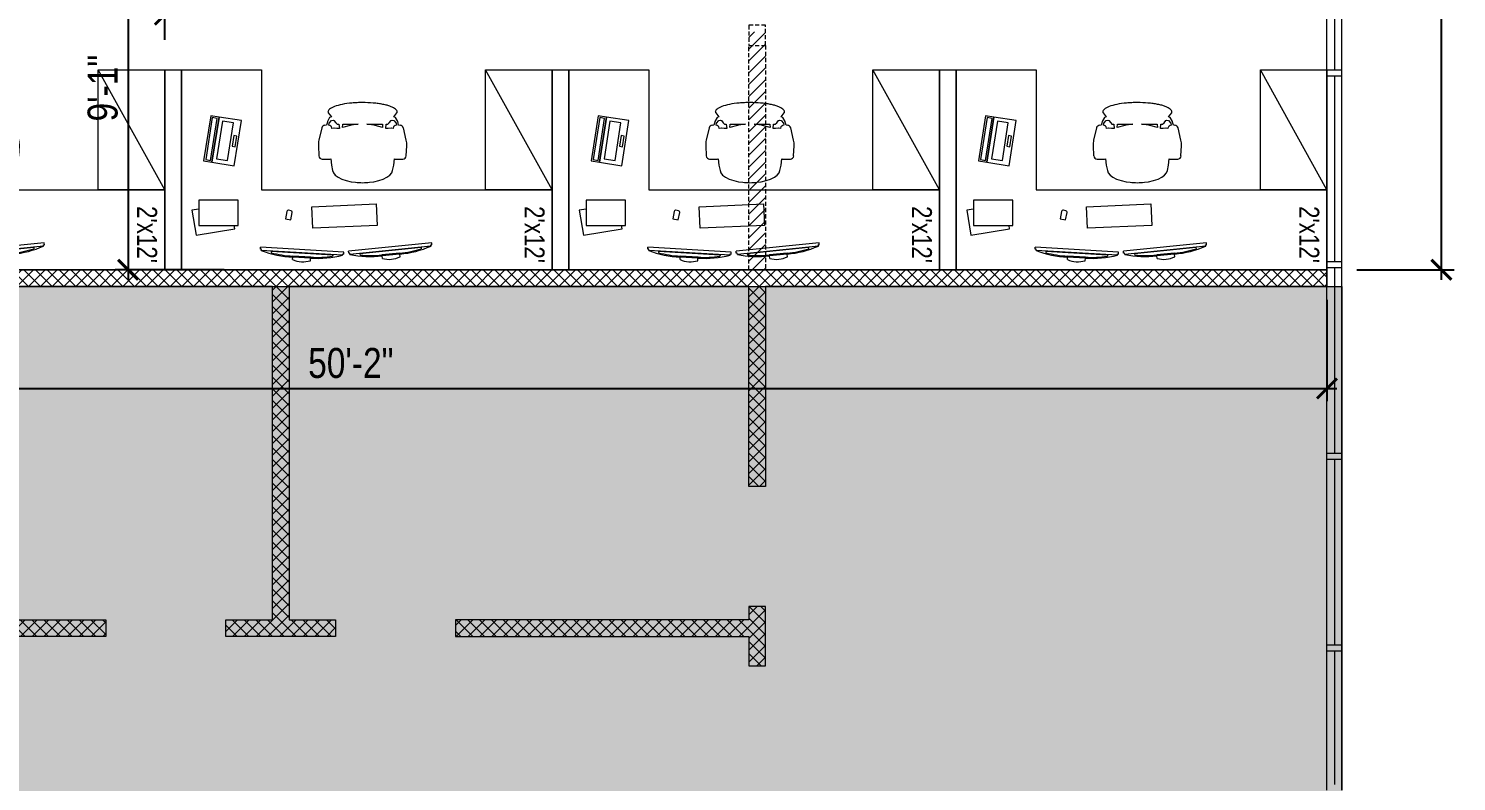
# Model space of a CAD drawing. Header units: inches. Extents: x 2034 to 5296, y 527 to 1995.
# Drawn here: x 4867.8 to 5296.3, y 1134.9 to 1360.8 of the extents above; entities that cross this region are included whole.
import ezdxf

# ---------------------------------------------------------------- set-up
doc = ezdxf.new("R2010")
doc.units = ezdxf.units.IN
doc.header["$LTSCALE"] = 5
doc.header["$MEASUREMENT"] = 0
doc.linetypes.add('HIDDEN', pattern=[0.375, 0.25, -0.125])
doc.layers.get('0').update_dxf_attribs({"linetype": 'CONTINUOUS', "lineweight": 5})
for name, color, linetype, lineweight in [('Annotations', 8, 'CONTINUOUS', 5), ('Drywalls', 7, 'CONTINUOUS', 20), ('Framing', 142, 'CONTINUOUS', 13), ('Hatches', 8, 'CONTINUOUS', 5), ('Viewed', 156, 'CONTINUOUS', 9)]:
    doc.layers.add(name, color=color, linetype=linetype, lineweight=lineweight)
doc.layers.add('Demolished', color=7, linetype='HIDDEN', lineweight=5, true_color=0xfa0000)
doc.layers.add('Zones', color=7, linetype='CONTINUOUS', lineweight=5, true_color=0xe3e3e3, transparency=0.7)
doc.styles.get("Standard").update_dxf_attribs({"font": 'arial.ttf', "width": 0.8})
doc.dimstyles.new('ARCH', dxfattribs={"dimscale": 96, "dimtxt": 0.09375, "dimasz": 0.0625, "dimexe": 0.04, "dimexo": 0.09375, "dimgap": 0.03125, "dimtad": 1, "dimdec": 5, "dimrnd": 0.0625, "dimzin": 3, "dimdsep": 46, "dimlunit": 4, "dimtxsty": 'Standard', "dimblk": 'OBLIQUE', "dimblk1": 'ARCHTICK', "dimblk2": 'ARCHTICK', "dimsah": 1, "dimcen": 0.03125, "dimdle": 0.03125, "dimclrd": 256, "dimclre": 256, "dimclrt": 256, "dimazin": 0, "dimtfac": 1, "dimtmove": 2, "dimatfit": 3, "dimldrblk": 'ARO14', "dimfxl": 0.3, "dimfxlon": 1, "dimfrac": 2, "dimarcsym": 0})
pattern_1 = [(45, (2400, 2e-13), (-1.767767, 1.767767), []), (135, (2400, 2e-13), (-1.767767, -1.767767), [])]

# ---------------------------------------------------------------- blocks, each defined once
blk = doc.blocks.new('_ArchTick')
at = {"const_width": 0.15}
blk.add_lwpolyline([(-0.5, -0.5), (0.5, 0.5)], dxfattribs=at)
blk = doc.blocks.new('*D111')
at = {"layer": 'Annotations', "lineweight": -2}
for p, q in [((4902.94, 1397.41), (4893.82, 1397.41)), ((4897.66, 1400.41), (4897.66, 1285.41)), ((4926.46, 1288.41), (4893.82, 1288.41))]:
    blk.add_line(p, q, dxfattribs=at)
at = {"layer": 'Annotations', "lineweight": -2, "xscale": 6, "yscale": 6, "zscale": 6}
for p, rotation in [((4897.66, 1397.41), 90), ((4897.66, 1288.41), 270)]:
    blk.add_blockref('_ArchTick', p, dxfattribs=dict(at, rotation=rotation))
at = {"layer": 'Annotations', "insert": (4890.06, 1342.91), "char_height": 9, "attachment_point": 5, "rotation": 90}
blk.add_mtext('9\'-1"', dxfattribs=at)
blk = doc.blocks.new('_Oblique')
at = {"lineweight": -2}
blk.add_line((-0.5, -0.5), (0.5, 0.5), dxfattribs=at)
blk = doc.blocks.new('ARO14')
blk.add_line((0, 0), (-1.021, 0))
at = {"const_width": 0.0625}
blk.add_lwpolyline([(-0.77, 0.468), (0, 0), (-0.77, -0.468)], dxfattribs=at)
blk = doc.blocks.new('*D115')
at = {"layer": 'Annotations', "lineweight": -2}
for p, q in [((5266.44, 1628.91), (5295.6, 1628.91)), ((5291.76, 1285.41), (5291.76, 1631.91)), ((5266.44, 1288.41), (5295.6, 1288.41))]:
    blk.add_line(p, q, dxfattribs=at)
at = {"layer": 'Annotations', "lineweight": -2, "xscale": 6, "yscale": 6, "zscale": 6}
for p, rotation in [((5291.76, 1628.91), 90), ((5291.76, 1288.41), 270)]:
    blk.add_blockref('_ArchTick', p, dxfattribs=dict(at, rotation=rotation))
at = {"layer": 'Annotations', "insert": (5282.87, 1463.08), "char_height": 9, "attachment_point": 5, "rotation": 90}
blk.add_mtext('28\'-4 1/2"', dxfattribs=at)
blk = doc.blocks.new('*D117')
at = {"layer": 'Annotations', "lineweight": -2}
for p, q in [((4655.44, 1279.41), (4655.44, 1248.95)), ((5257.44, 1279.41), (5257.44, 1248.95)), ((4652.44, 1252.79), (5260.44, 1252.79))]:
    blk.add_line(p, q, dxfattribs=at)
at = {"layer": 'Annotations', "lineweight": -2, "xscale": 6, "yscale": 6, "zscale": 6, "rotation": 180}
blk.add_blockref('_ArchTick', (4655.44, 1252.79), dxfattribs=at)
at = {"layer": 'Annotations', "lineweight": -2, "xscale": 6, "yscale": 6, "zscale": 6}
blk.add_blockref('_ArchTick', (5257.44, 1252.79), dxfattribs=at)
at = {"layer": 'Annotations', "insert": (4964.5, 1260.39), "char_height": 9, "attachment_point": 5}
blk.add_mtext('50\'-2"', dxfattribs=at)
blk = doc.blocks.new('herman miller')
at = {"color": 0, "linetype": 'ByBlock', "lineweight": -2}
for p, q in [((2242, 3404), (2149, 3382)), ((2363, 3404), (2285, 3408)), ((2387, 3326), (2387, 3379)), ((2066, 3309), (2035, 3333)), ((2071, 3322), (2066, 3309)), ((2101, 3339), (2071, 3322)), ((2090, 3296), (2092, 3309)), ((2092, 3289), (2090, 3296)), ((2092, 3309), (2113, 3327)), ((2111, 3275), (2092, 3289)), ((2113, 3343), (2101, 3339)), ((2120, 3264), (2111, 3275)), ((2129, 3346), (2113, 3343)), ((2113, 3327), (2129, 3329)), ((2130, 3358), (2129, 3346)), ((2154, 3304), (2151, 3291)), ((2151, 3291), (2151, 3288)), ((2151, 3288), (2154, 3267)), ((2154, 3267), (2155, 3254)), ((2433, 3309), (2384, 3314)), ((2475, 3300), (2433, 3309)), ((2493, 3293), (2475, 3300)), ((2510, 3279), (2493, 3293)), ((2526, 3257), (2510, 3279)), ((2121, 3251), (2120, 3264)), ((2155, 3248), (2121, 3251)), ((2121, 3223), (2147, 3224)), ((2122, 3104), (2121, 3223)), ((2129, 3157), (2122, 3104)), ((2130, 3166), (2129, 3157)), ((2147, 3224), (2130, 3166)), ((2155, 3254), (2155, 3248)), ((2540, 3229), (2526, 3257)), ((2551, 3195), (2540, 3229)), ((2560, 3157), (2551, 3195)), ((2564, 3125), (2560, 3157)), ((2121, 2920), (2122, 3038)), ((2122, 3038), (2129, 2985)), ((2129, 2985), (2130, 2976)), ((2130, 2976), (2147, 2918)), ((2540, 2913), (2551, 2947)), ((2551, 2947), (2560, 2985)), ((2560, 2985), (2564, 3017)), ((2035, 2810), (2066, 2833)), ((2066, 2833), (2071, 2820)), ((2090, 2846), (2092, 2853)), ((2092, 2833), (2090, 2846)), ((2092, 2853), (2111, 2868)), ((2113, 2816), (2092, 2833)), ((2111, 2868), (2120, 2878)), ((2120, 2878), (2121, 2891)), ((2147, 2918), (2121, 2920)), ((2121, 2891), (2155, 2895)), ((2154, 2875), (2151, 2854)), ((2151, 2854), (2151, 2851)), ((2151, 2851), (2154, 2838)), ((2155, 2888), (2154, 2875)), ((2155, 2895), (2155, 2888)), ((2384, 2828), (2433, 2833)), ((2433, 2833), (2475, 2843)), ((2475, 2843), (2493, 2849)), ((2493, 2849), (2510, 2863)), ((2510, 2863), (2526, 2885)), ((2526, 2885), (2540, 2913)), ((2071, 2820), (2101, 2803)), ((2101, 2803), (2113, 2800)), ((2129, 2813), (2113, 2816)), ((2113, 2800), (2129, 2796)), ((2129, 2796), (2130, 2784)), ((2149, 2760), (2242, 2738)), ((2285, 2734), (2363, 2738)), ((2387, 2764), (2387, 2816))]:
    blk.add_line(p, q, dxfattribs=at)
for centre, radius, start, end in [((2155, 3357), 25.4, 103.3925, 178.698), ((2277, 3256), 152, 87.0643, 103.3925), ((2362, 3379), 25.4, 0, 87.0643), ((2028, 3323), 11.4, 52.4809, 89.3775), ((2154, 3330), 25.4, 181.636, 262.725), ((2154, 3330), 25.4, 262.725, 269.798), ((2362, 3326), 25.4, 332.4862, 0), ((2135, 3071), 432, 352.8004, 7.1996), ((2154, 2812), 25.4, 97.275, 178.364), ((2154, 2812), 25.4, 90.202, 97.275), ((2028, 2819), 11.4, 270.6225, 307.5191), ((2155, 2785), 25.4, 181.302, 256.6075), ((2277, 2886), 152, 256.6075, 272.9357), ((2362, 2764), 25.4, 272.9357, 0), ((2362, 2816), 25.4, 0, 27.5138)]:
    blk.add_arc(centre, radius, start, end, dxfattribs=at)
blk.add_open_spline([(2028, 3335), (2025, 3335), (2017, 3333), (2006, 3323), (1996, 3307), (1986, 3285), (1977, 3258), (1970, 3227), (1964, 3191), (1958, 3140), (1956, 3085), (1957, 3030), (1961, 2976), (1969, 2913), (1986, 2854), (2002, 2822), (2017, 2810), (2025, 2807), (2028, 2807)], degree=3, knots=[0, 0, 0, 0, 0.05, 0.1, 0.15, 0.2, 0.25, 0.3, 0.35, 0.4, 0.5, 0.55, 0.6, 0.7, 0.8, 0.9, 0.95, 1, 1, 1, 1], dxfattribs=at)
blk = doc.blocks.new('monitor')
at = {"color": 0, "linetype": 'ByBlock', "lineweight": -2}
for p, q in [((-12.52, 0.6), (-12.52, 0)), ((-12.52, 0.6), (-12.52, 0)), ((-12.22, 0.6), (-12.52, 0.6)), ((-12.52, 0), (12.52, 0)), ((-12.22, 0.95), (12.22, 0.95)), ((-12.22, 0.95), (-12.22, 0.6)), ((-9.24, 1.1), (-9.24, 1.45)), ((-9.24, 1.1), (-9.24, 1.45)), ((-9.24, 1.1), (9.24, 1.1)), ((-2.68, 3.17), (-2.68, 2.38)), ((-2.68, 2.38), (2.68, 2.38)), ((-2.68, 2.09), (2.68, 2.09)), ((2.68, 3.17), (2.68, 2.38)), ((9.24, 1.1), (9.24, 1.45)), ((12.22, 0.95), (12.22, 0.6)), ((12.22, 0.6), (12.52, 0.6)), ((12.52, 0.6), (12.52, 0))]:
    blk.add_line(p, q, dxfattribs=at)
for centre, radius, start, end in [((-3.23, -26.48), 28.87, 88.9181, 108.1434), ((-3.23, -26.48), 28.58, 88.9181, 102.1432), ((0, -3.88), 7.54, 69.1704, 110.8296), ((3.23, -26.48), 28.87, 71.8566, 91.0819), ((3.23, -26.48), 28.58, 77.8568, 91.0819)]:
    blk.add_arc(centre, radius, start, end, dxfattribs=at)
blk = doc.blocks.new('office c')
at = {"color": 0, "linetype": 'ByBlock', "lineweight": -2}
blk.add_line((0, -24), (20, -60), dxfattribs=at)
for points in [[(87.25, -24), (0, -24), (0, 0), (111.25, 0), (111.25, -24), (111.25, -60), (87.25, -60)], [(52.83, -19.76), (52.55, -13.32), (71.88, -12.46), (72.17, -18.9)], [(94.28, -13.28), (94.28, -20.87), (106.07, -20.87), (106.07, -13.28)], [(0, -60), (0, -24), (20, -24), (20, -60)], [(95.41, -31.22), (93.27, -44.77), (99.97, -45.83), (102.11, -32.28)], [(97.41, -32.79), (95.63, -44.07), (98.93, -44.59), (100.71, -33.31)], [(102.11, -32.28), (99.97, -45.83), (102.47, -46.22), (104.61, -32.67)], [(102.51, -32.82), (100.52, -45.41), (102.01, -45.65), (104, -33.05)], [(95.16, -36.89), (94.64, -40.13), (95.56, -40.28), (96.08, -37.04)]]:
    blk.add_lwpolyline(points, close=True, dxfattribs=at)
blk.add_lwpolyline([(106.07, -18.2), (108.13, -17.86), (106.89, -10.38), (95.26, -12.31), (95.42, -13.28)], dxfattribs=at)
blk.add_lwpolyline([(79.66, -17.48), (80.1, -15.28), (78.45, -14.94), (78.01, -17.14, 0.414214), (78.37, -17.68), (79.12, -17.84, 0.414214)], format="xyb", close=True, dxfattribs=at)
at = {"layer": 'Zones'}
blk.add_line((111.25, 0), (111.25, -60), dxfattribs=at)
at = {"color": 0, "linetype": 'ByBlock', "lineweight": -2}
for p, rotation in [((48.64, -6.81), 5.844565877387316), ((75.05, -6.05), 356.6557298000283)]:
    blk.add_blockref('monitor', p, dxfattribs=dict(at, rotation=rotation))
at = {"color": 0, "linetype": 'ByBlock', "lineweight": -2, "xscale": 0.03937007874015748, "yscale": 0.03937007874015748, "zscale": 0.03937007874015748, "rotation": 89.99999999999993}
blk.add_blockref('herman miller', (177.83, -127.19), dxfattribs=at)
at = {"layer": 'Annotations', "insert": (2.32, -19.12), "char_height": 6, "width": 60.9989, "attachment_point": 1, "rotation": 90}
blk.add_mtext("{2'x12'}", dxfattribs=at)
blk = doc.blocks.new('*D100')
at = {"layer": 'Annotations', "lineweight": -2}
for p, q in [((4797.44, 1357.41), (4797.44, 1368.78)), ((4908.69, 1357.41), (4908.69, 1368.78)), ((4794.44, 1364.94), (4911.69, 1364.94))]:
    blk.add_line(p, q, dxfattribs=at)
at = {"layer": 'Annotations', "lineweight": -2, "xscale": 6, "yscale": 6, "zscale": 6, "rotation": 180}
blk.add_blockref('_ArchTick', (4797.44, 1364.94), dxfattribs=at)
at = {"layer": 'Annotations', "lineweight": -2, "xscale": 6, "yscale": 6, "zscale": 6}
blk.add_blockref('_ArchTick', (4908.69, 1364.94), dxfattribs=at)
at = {"layer": 'Annotations', "insert": (4853.07, 1372.6), "char_height": 9, "attachment_point": 5}
blk.add_mtext('9\'-3 1/4"', dxfattribs=at)

msp = doc.modelspace()

# ---------------------------------------------------------------- hatches: boundary and pattern name
at = {"layer": 'Demolished'}
h = msp.add_hatch(dxfattribs=at)
h.set_pattern_fill('ANSI31', color=256, scale=20, style=0)
h.set_pattern_definition([(45, (2400, 2e-13), (-1.767767, 1.767767), [])])
h.paths.add_polyline_path([(5088.943411, 1288.407518), (5088.943411, 1359.771479), (5083.943411, 1359.771479), (5083.943411, 1288.407518)])
at = {"layer": 'Hatches'}
h = msp.add_hatch(dxfattribs=at)
h.set_pattern_fill('ANSI37', color=256, scale=20, style=0)
h.set_pattern_definition(pattern_1)
h.paths.add_polyline_path([(4655.443411, 1288.407518), (5083.943411, 1288.407518), (5257.443411, 1288.407518), (5257.443411, 1283.407518), (5088.943411, 1283.407518), (5088.943411, 1223.407518), (5083.943411, 1223.407518), (5083.943411, 1283.407518), (4945.943411, 1283.407518), (4945.943411, 1183.407518), (4959.943411, 1183.407518), (4959.943411, 1178.407518), (4926.943411, 1178.407518), (4926.943411, 1183.407518), (4940.943411, 1183.407518), (4940.943411, 1283.407518), (4802.943411, 1283.407518), (4802.943411, 1183.407518), (4890.943411, 1183.407518), (4890.943411, 1178.407518), (4797.943411, 1178.407518), (4797.943411, 1283.407518), (4655.443411, 1283.407518)])
h = msp.add_hatch(dxfattribs=at)
h.set_pattern_fill('ANSI37', color=256, scale=20, style=0)
h.set_pattern_definition(pattern_1)
h.paths.add_polyline_path([(4995.943411, 1183.407518), (4995.943411, 1178.407518), (5083.943411, 1178.407518), (5083.943411, 1169.600537), (5088.943411, 1169.600537), (5088.943411, 1187.407518), (5083.943411, 1187.407518), (5083.943411, 1183.407518)])
at = {"layer": 'Zones'}
msp.add_hatch(color=256, dxfattribs=at).paths.add_polyline_path([(4434.440363, 1920.678964), (4437.975896, 1924.214498), (4536.57945, 1924.214498), (4536.57945, 1992.214498), (4539.76143, 1995.396479), (4563.76143, 1995.396479), (4566.943411, 1992.214498), (4770.76143, 1992.214498), (4773.943411, 1995.396479), (4797.943411, 1995.396479), (4801.125391, 1992.214498), (5002.76143, 1992.214498), (5005.943411, 1995.396479), (5029.943411, 1995.396479), (5033.125391, 1992.214498), (5234.76143, 1992.214498), (5237.943411, 1995.396479), (5261.943411, 1995.396479), (5265.125391, 1992.214498), (5265.125391, 1926.714498), (5261.943411, 1923.532518), (5261.943411, 1708.282518), (5265.125391, 1705.100537), (5265.125391, 1681.100537), (5261.943411, 1677.918557), (5261.943411, 1633.907518), (5024.943411, 1633.907518), (5024.943411, 1540.907518), (4866.943411, 1540.907518), (4866.943411, 1489.407518), (4650.443411, 1489.407518), (4650.443411, 1283.407518), (5261.943411, 1283.407518), (5261.943411, 1132.282518), (5265.125391, 1129.100537), (5265.125391, 1105.100537), (5261.943411, 1101.918557), (5261.943411, 844.282518), (5265.125391, 841.100537), (5265.125391, 817.100537), (5261.943411, 813.918557), (5261.943411, 529.986576), (5033.125391, 529.986576), (5029.943411, 526.804596), (5005.943411, 526.804596), (5002.76143, 529.986576), (4801.125391, 529.986576), (4797.943411, 526.804596), (4773.943411, 526.804596), (4770.76143, 529.986576), (4566.943411, 529.986576), (4563.76143, 526.804596), (4539.76143, 526.804596), (4536.57945, 529.986576), (4536.57945, 597.872615), (4527.505911, 597.872615), (4524.32393, 601.054596), (4464.804324, 601.054596), (4461.622343, 597.519062), (4437.622343, 597.519062), (4434.440363, 600.701042)])

# ---------------------------------------------------------------- linework, layer by layer
at = {"layer": 'Demolished'}
msp.add_line((5088.943411, 1288.407518), (5083.943411, 1288.407518), dxfattribs=at)
msp.add_lwpolyline([(5083.943411, 1355.692511), (5088.943411, 1355.692511), (5088.943411, 1361.771479), (5083.943411, 1361.771479)], close=True, dxfattribs=at)
msp.add_lwpolyline([(5083.943411, 1288.407518), (5083.943411, 1355.692511), (5088.943411, 1355.692511), (5088.943411, 1288.407518)], dxfattribs=at)
at = {"layer": 'Drywalls'}
for points in [[(4655.443411, 1288.407518), (5083.943411, 1288.407518), (5257.443411, 1288.407518), (5257.443411, 1283.407518), (5088.943411, 1283.407518), (5088.943411, 1223.407518), (5083.943411, 1223.407518), (5083.943411, 1283.407518), (4945.943411, 1283.407518), (4945.943411, 1183.407518), (4959.943411, 1183.407518), (4959.943411, 1178.407518), (4926.943411, 1178.407518), (4926.943411, 1183.407518), (4940.943411, 1183.407518), (4940.943411, 1283.407518), (4802.943411, 1283.407518), (4802.943411, 1183.407518), (4890.943411, 1183.407518), (4890.943411, 1178.407518), (4797.943411, 1178.407518), (4797.943411, 1283.407518), (4655.443411, 1283.407518)], [(4995.943411, 1183.407518), (4995.943411, 1178.407518), (5083.943411, 1178.407518), (5083.943411, 1169.600537), (5088.943411, 1169.600537), (5088.943411, 1187.407518), (5083.943411, 1187.407518), (5083.943411, 1183.407518)]]:
    msp.add_lwpolyline(points, close=True, dxfattribs=at)
at = {"layer": 'Framing'}
for p, q in [((5259.693411, 1383.157518), (5259.693411, 1348.282518)), ((5261.943411, 1348.282518), (5257.443411, 1348.282518)), ((5261.943411, 1346.532518), (5257.443411, 1346.532518)), ((5259.693411, 1346.532518), (5259.693411, 1290.782518)), ((5261.943411, 1290.782518), (5257.443411, 1290.782518)), ((5261.943411, 1289.032518), (5257.443411, 1289.032518)), ((5259.693411, 1289.032518), (5259.693411, 1233.282518)), ((5261.943411, 1233.282518), (5257.443411, 1233.282518)), ((5261.943411, 1231.532518), (5257.443411, 1231.532518)), ((5259.693411, 1231.532518), (5259.693411, 1175.782518)), ((5261.943411, 1175.782518), (5257.443411, 1175.782518)), ((5261.943411, 1174.032518), (5257.443411, 1174.032518)), ((5259.693411, 1174.032518), (5259.693411, 1134.032518))]:
    msp.add_line(p, q, dxfattribs=at)
at = {"layer": 'Viewed'}
for p, q in [((5257.443411, 1132.282518), (5257.443411, 1384.907518)), ((5261.943411, 1132.282518), (5261.943411, 1384.907518))]:
    msp.add_line(p, q, dxfattribs=at)
for points in [[(4913.693411, 1348.407518), (4913.693411, 1288.407518), (4908.693411, 1288.407518), (4908.693411, 1348.407518)], [(5029.943411, 1348.407518), (5029.943411, 1288.407518), (5024.943411, 1288.407518), (5024.943411, 1348.407518)], [(5146.193411, 1348.407518), (5146.193411, 1288.407518), (5141.193411, 1288.407518), (5141.193411, 1348.407518)]]:
    msp.add_lwpolyline(points, close=True, dxfattribs=at)
at = {"layer": 'Zones'}
msp.add_lwpolyline([(4650.443411, 1283.407518), (5261.943411, 1283.407518), (5261.943411, 1132.282518)], dxfattribs=at)

# ---------------------------------------------------------------- block references
at = {"layer": 'Viewed', "rotation": 180}
for p in [(4908.693411, 1288.407518), (5024.943411, 1288.407518), (5141.193411, 1288.407518), (5257.443411, 1288.407518)]:
    msp.add_blockref('office c', p, dxfattribs=at)

# ---------------------------------------------------------------- dimensions: what is measured, and where the dimension line sits
at = {"layer": 'Annotations'}
dim = msp.add_linear_dim(base=(5291.758098, 1628.907518), p1=(5257.443411, 1288.407518), p2=(5257.443411, 1628.907518), angle=90, dimstyle='ARCH', dxfattribs=at)
dim.commit()
dim.dimension.update_dxf_attribs({"geometry": '*D115', "text_midpoint": (5282.87026, 1463.081668), "dimtype": 160})
dim = msp.add_linear_dim(base=(4897.659978, 1288.407518), p1=(4911.943411, 1397.407518), p2=(4958.943411, 1288.407518), angle=90, dimstyle='ARCH', dxfattribs=at)
dim.commit()
dim.dimension.update_dxf_attribs({"geometry": '*D111', "text_midpoint": (4890.064821, 1342.907518)})
dim = msp.add_aligned_dim(p1=(4797.443411, 1348.407518), p2=(4908.693411, 1348.407518), distance=16.532347, dimstyle='ARCH', dxfattribs=at)
dim.commit()
dim.dimension.update_dxf_attribs({"geometry": '*D100', "text_midpoint": (4853.068411, 1372.596413)})
dim = msp.add_linear_dim(base=(5257.443411, 1252.792571), p1=(4655.443411, 1288.407518), p2=(5257.443411, 1288.407518), dimstyle='ARCH', dxfattribs=at)
dim.commit()
dim.dimension.update_dxf_attribs({"geometry": '*D117', "text_midpoint": (4964.499286, 1260.387728), "dimtype": 160})

doc.saveas('drawing.dxf')
